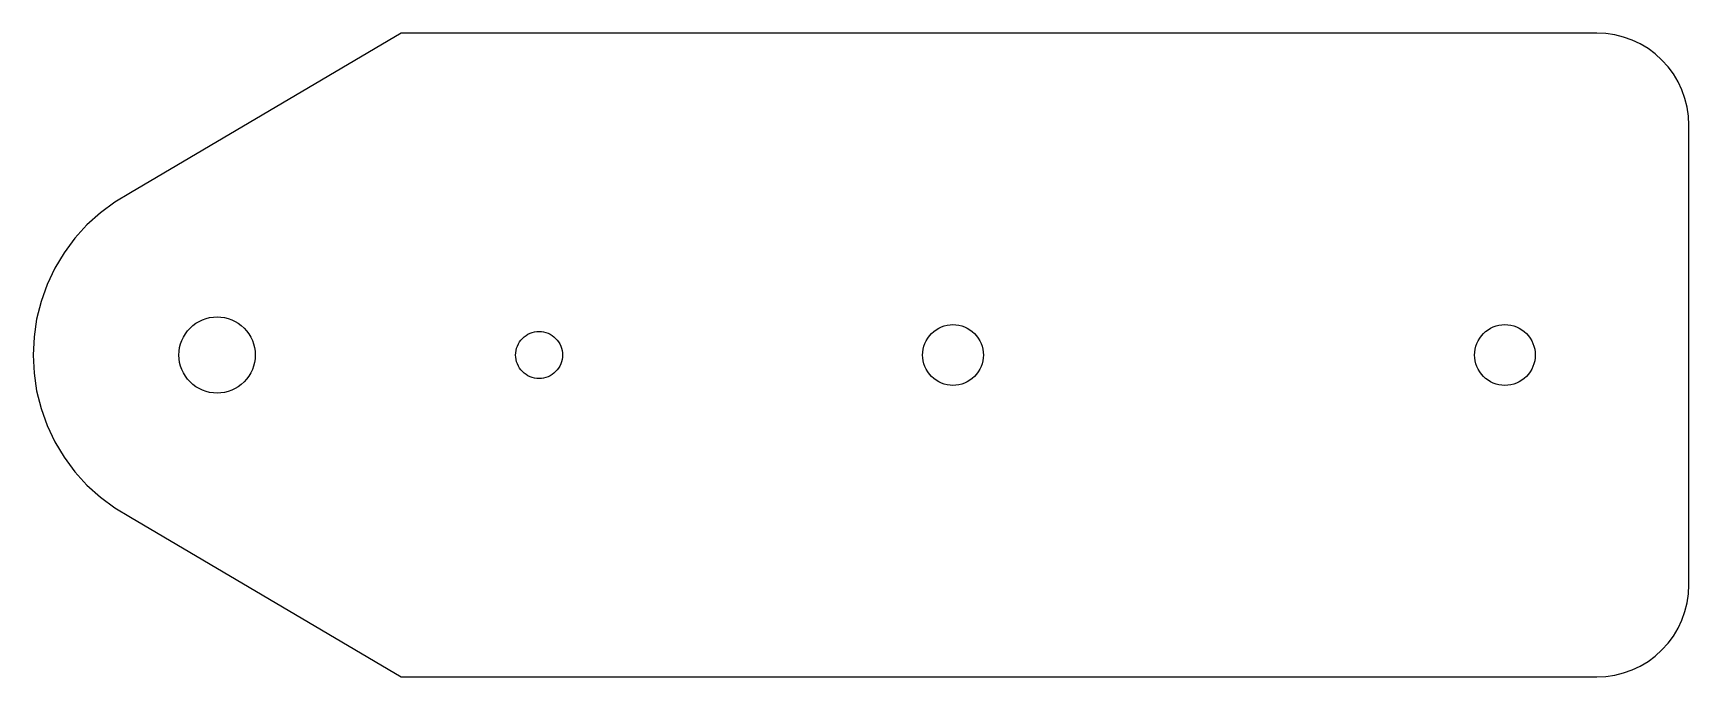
# Model space of a CAD drawing. Header units: metres. Extents: x 25 to 205, y -35 to 35.
import ezdxf

# ---------------------------------------------------------------- set-up
doc = ezdxf.new("R2010")
doc.units = ezdxf.units.M

msp = doc.modelspace()

# ---------------------------------------------------------------- linework, layer by layer
for p, q in [((65, 35), (35.5721, 17.6384)), ((195, 35), (65, 35)), ((195.98, 34.9518), (195, 35)), ((196.951, 34.8078), (195.98, 34.9518)), ((197.903, 34.5694), (196.951, 34.8078)), ((198.827, 34.2388), (197.903, 34.5694)), ((199.714, 33.8192), (198.827, 34.2388)), ((200.556, 33.3147), (199.714, 33.8192)), ((201.344, 32.7301), (200.556, 33.3147)), ((202.071, 32.0711), (201.344, 32.7301)), ((202.73, 31.3439), (202.071, 32.0711)), ((203.315, 30.5557), (202.73, 31.3439)), ((203.819, 29.714), (203.315, 30.5557)), ((204.239, 28.8268), (203.819, 29.714)), ((204.569, 27.9028), (204.239, 28.8268)), ((204.808, 26.9509), (204.569, 27.9028)), ((204.952, 25.9802), (204.808, 26.9509)), ((205, 25), (204.952, 25.9802)), ((205, -25), (205, 25)), ((33.8886, 16.6294), (32.3121, 15.4602)), ((35.5721, 17.6384), (33.8886, 16.6294)), ((32.3121, 15.4602), (30.8578, 14.1421)), ((29.5398, 12.6879), (28.3706, 11.1114)), ((30.8578, 14.1421), (29.5398, 12.6879)), ((28.3706, 11.1114), (27.3616, 9.42793)), ((27.3616, 9.42793), (26.5224, 7.65366)), ((26.5224, 7.65366), (25.8612, 5.80568)), ((25.8612, 5.80568), (25.3843, 3.90179)), ((25.3843, 3.90179), (25.0963, 1.96034)), ((42.6944, 3.45059), (43.0437, 3.65997)), ((43.0437, 3.65997), (43.4118, 3.83409)), ((43.4118, 3.83409), (43.7953, 3.9713)), ((43.7953, 3.9713), (44.1904, 4.07025)), ((44.1904, 4.07025), (44.5932, 4.13)), ((44.5932, 4.13), (45, 4.14999)), ((45, 4.14999), (45.4068, 4.13)), ((45.4068, 4.13), (45.8096, 4.07025)), ((45.8096, 4.07025), (46.2047, 3.9713)), ((46.2047, 3.9713), (46.5881, 3.83409)), ((46.5881, 3.83409), (46.9563, 3.65997)), ((46.9563, 3.65997), (47.3056, 3.45059)), ((25.0963, 1.96034), (25, 0)), ((41.1659, 1.58813), (41.34, 1.95628)), ((41.34, 1.95628), (41.5494, 2.3056)), ((41.5494, 2.3056), (41.792, 2.63272)), ((41.792, 2.63272), (42.0655, 2.93448)), ((42.0655, 2.93448), (42.3673, 3.20799)), ((42.3673, 3.20799), (42.6944, 3.45059)), ((47.3056, 3.45059), (47.6327, 3.20799)), ((47.6327, 3.20799), (47.9345, 2.93448)), ((47.9345, 2.93448), (48.208, 2.63272)), ((48.208, 2.63272), (48.4506, 2.3056)), ((48.4506, 2.3056), (48.66, 1.95628)), ((48.66, 1.95628), (48.8341, 1.58813)), ((78.0288, 1.61769), (78.1969, 1.80312)), ((78.1969, 1.80312), (78.3823, 1.97118)), ((78.3823, 1.97118), (78.5833, 2.12024)), ((78.5833, 2.12024), (78.7979, 2.24889)), ((78.7979, 2.24889), (79.0242, 2.35588)), ((79.0242, 2.35588), (79.2598, 2.44019)), ((79.2598, 2.44019), (79.5025, 2.50099)), ((79.5025, 2.50099), (79.75, 2.53772)), ((79.75, 2.53772), (80, 2.54999)), ((80, 2.54999), (80.2499, 2.53772)), ((80.2499, 2.53772), (80.4975, 2.50099)), ((80.4975, 2.50099), (80.7402, 2.44019)), ((80.7402, 2.44019), (80.9758, 2.35588)), ((80.9758, 2.35588), (81.2021, 2.24889)), ((81.2021, 2.24889), (81.4167, 2.12024)), ((81.4167, 2.12024), (81.6177, 1.97118)), ((81.6177, 1.97118), (81.8031, 1.80312)), ((81.8031, 1.80312), (81.9712, 1.61769)), ((122.09, 1.5556), (122.256, 1.83337)), ((122.256, 1.83337), (122.449, 2.09349)), ((122.449, 2.09349), (122.667, 2.33345)), ((122.667, 2.33345), (122.906, 2.55093)), ((122.906, 2.55093), (123.167, 2.74384)), ((123.167, 2.74384), (123.444, 2.91034)), ((123.444, 2.91034), (123.737, 3.0488)), ((123.737, 3.0488), (124.042, 3.1579)), ((124.042, 3.1579), (124.356, 3.23659)), ((124.356, 3.23659), (124.677, 3.2841)), ((124.677, 3.2841), (125, 3.29999)), ((125, 3.29999), (125.323, 3.2841)), ((125.323, 3.2841), (125.644, 3.23659)), ((125.644, 3.23659), (125.958, 3.1579)), ((125.958, 3.1579), (126.263, 3.0488)), ((126.263, 3.0488), (126.556, 2.91034)), ((126.556, 2.91034), (126.833, 2.74384)), ((126.833, 2.74384), (127.093, 2.55093)), ((127.093, 2.55093), (127.333, 2.33345)), ((127.333, 2.33345), (127.551, 2.09349)), ((127.551, 2.09349), (127.744, 1.83337)), ((127.744, 1.83337), (127.91, 1.5556)), ((182.09, 1.5556), (182.256, 1.83337)), ((182.256, 1.83337), (182.449, 2.09349)), ((182.449, 2.09349), (182.667, 2.33345)), ((182.667, 2.33345), (182.906, 2.55093)), ((182.906, 2.55093), (183.167, 2.74384)), ((183.167, 2.74384), (183.444, 2.91034)), ((183.444, 2.91034), (183.737, 3.0488)), ((183.737, 3.0488), (184.042, 3.1579)), ((184.042, 3.1579), (184.356, 3.23659)), ((184.356, 3.23659), (184.677, 3.2841)), ((184.677, 3.2841), (185, 3.29999)), ((185, 3.29999), (185.323, 3.2841)), ((185.323, 3.2841), (185.644, 3.23659)), ((185.644, 3.23659), (185.958, 3.1579)), ((185.958, 3.1579), (186.263, 3.0488)), ((186.263, 3.0488), (186.556, 2.91034)), ((186.556, 2.91034), (186.833, 2.74384)), ((186.833, 2.74384), (187.093, 2.55093)), ((187.093, 2.55093), (187.333, 2.33345)), ((187.333, 2.33345), (187.551, 2.09349)), ((187.551, 2.09349), (187.744, 1.83337)), ((187.744, 1.83337), (187.91, 1.5556)), ((25, 0), (25.0963, -1.96034)), ((40.85, 0), (40.87, 0.406769)), ((40.87, -0.406769), (40.85, 0)), ((40.87, 0.406769), (40.9297, 0.809616)), ((40.9297, 0.809616), (41.0287, 1.20468)), ((41.0287, 1.20468), (41.1659, 1.58813)), ((48.8341, 1.58813), (48.9713, 1.20468)), ((48.9713, 1.20468), (49.0703, 0.809616)), ((49.0703, 0.809616), (49.13, 0.406769)), ((49.13, 0.406769), (49.15, 0)), ((49.15, 0), (49.13, -0.406769)), ((77.45, 0), (77.4623, 0.249939)), ((77.4623, -0.249939), (77.45, 0)), ((77.4623, 0.249939), (77.499, 0.497467)), ((77.499, 0.497467), (77.5598, 0.740219)), ((77.5598, 0.740219), (77.6441, 0.97583)), ((77.6441, 0.97583), (77.7511, 1.20206)), ((77.7511, 1.20206), (77.8797, 1.4167)), ((77.8797, 1.4167), (78.0288, 1.61769)), ((81.9712, 1.61769), (82.1202, 1.4167)), ((82.1202, 1.4167), (82.2489, 1.20206)), ((82.2489, 1.20206), (82.3559, 0.97583)), ((82.3559, 0.97583), (82.4402, 0.740219)), ((82.4402, 0.740219), (82.501, 0.497467)), ((82.501, 0.497467), (82.5377, 0.249939)), ((82.5377, 0.249939), (82.55, 0)), ((82.55, 0), (82.5377, -0.249939)), ((121.7, 0), (121.716, 0.323456)), ((121.716, -0.323456), (121.7, 0)), ((121.716, 0.323456), (121.763, 0.643784)), ((121.763, 0.643784), (121.842, 0.957932)), ((121.842, 0.957932), (121.951, 1.26285)), ((121.951, 1.26285), (122.09, 1.5556)), ((127.91, 1.5556), (128.049, 1.26285)), ((128.049, 1.26285), (128.158, 0.957932)), ((128.158, 0.957932), (128.237, 0.643784)), ((128.237, 0.643784), (128.284, 0.323456)), ((128.284, 0.323456), (128.3, 0)), ((128.3, 0), (128.284, -0.323456)), ((181.7, 0), (181.716, 0.323456)), ((181.716, -0.323456), (181.7, 0)), ((181.716, 0.323456), (181.763, 0.643784)), ((181.763, 0.643784), (181.842, 0.957932)), ((181.842, 0.957932), (181.951, 1.26285)), ((181.951, 1.26285), (182.09, 1.5556)), ((187.91, 1.5556), (188.049, 1.26285)), ((188.049, 1.26285), (188.158, 0.957932)), ((188.158, 0.957932), (188.237, 0.643784)), ((188.237, 0.643784), (188.284, 0.323456)), ((188.284, 0.323456), (188.3, 0)), ((188.3, 0), (188.284, -0.323456)), ((40.9297, -0.809616), (40.87, -0.406769)), ((41.0287, -1.20468), (40.9297, -0.809616)), ((41.1659, -1.58813), (41.0287, -1.20468)), ((41.34, -1.95628), (41.1659, -1.58813)), ((48.8341, -1.58813), (48.66, -1.95628)), ((48.9713, -1.20468), (48.8341, -1.58813)), ((49.0703, -0.809616), (48.9713, -1.20468)), ((49.13, -0.406769), (49.0703, -0.809616)), ((77.499, -0.497467), (77.4623, -0.249939)), ((77.5598, -0.740219), (77.499, -0.497467)), ((77.6441, -0.97583), (77.5598, -0.740219)), ((77.7511, -1.20206), (77.6441, -0.97583)), ((77.8797, -1.4167), (77.7511, -1.20206)), ((78.0288, -1.61769), (77.8797, -1.4167)), ((78.1969, -1.80312), (78.0288, -1.61769)), ((81.9712, -1.61769), (81.8031, -1.80312)), ((82.1202, -1.4167), (81.9712, -1.61769)), ((82.2489, -1.20206), (82.1202, -1.4167)), ((82.3559, -0.97583), (82.2489, -1.20206)), ((82.4402, -0.740219), (82.3559, -0.97583)), ((82.501, -0.497467), (82.4402, -0.740219)), ((82.5377, -0.249939), (82.501, -0.497467)), ((121.763, -0.643784), (121.716, -0.323456)), ((121.842, -0.957932), (121.763, -0.643784)), ((121.951, -1.26285), (121.842, -0.957932)), ((122.09, -1.5556), (121.951, -1.26285)), ((122.256, -1.83337), (122.09, -1.5556)), ((127.91, -1.5556), (127.744, -1.83337)), ((128.049, -1.26285), (127.91, -1.5556)), ((128.158, -0.957932), (128.049, -1.26285)), ((128.237, -0.643784), (128.158, -0.957932)), ((128.284, -0.323456), (128.237, -0.643784)), ((181.763, -0.643784), (181.716, -0.323456)), ((181.842, -0.957932), (181.763, -0.643784)), ((181.951, -1.26285), (181.842, -0.957932)), ((182.09, -1.5556), (181.951, -1.26285)), ((182.256, -1.83337), (182.09, -1.5556)), ((187.91, -1.5556), (187.744, -1.83337)), ((188.049, -1.26285), (187.91, -1.5556)), ((188.158, -0.957932), (188.049, -1.26285)), ((188.237, -0.643784), (188.158, -0.957932)), ((188.284, -0.323456), (188.237, -0.643784)), ((25.0963, -1.96034), (25.3843, -3.90179)), ((41.5494, -2.3056), (41.34, -1.95628)), ((41.792, -2.63272), (41.5494, -2.3056)), ((42.0655, -2.93448), (41.792, -2.63272)), ((42.3673, -3.20799), (42.0655, -2.93448)), ((42.6944, -3.45059), (42.3673, -3.20799)), ((43.0437, -3.65997), (42.6944, -3.45059)), ((47.3056, -3.45059), (46.9563, -3.65997)), ((47.6327, -3.20799), (47.3056, -3.45059)), ((47.9345, -2.93448), (47.6327, -3.20799)), ((48.208, -2.63272), (47.9345, -2.93448)), ((48.4506, -2.3056), (48.208, -2.63272)), ((48.66, -1.95628), (48.4506, -2.3056)), ((78.3823, -1.97118), (78.1969, -1.80312)), ((78.5833, -2.12024), (78.3823, -1.97118)), ((78.7979, -2.24889), (78.5833, -2.12024)), ((79.0242, -2.35588), (78.7979, -2.24889)), ((79.2598, -2.44019), (79.0242, -2.35588)), ((79.5025, -2.50099), (79.2598, -2.44019)), ((79.75, -2.53772), (79.5025, -2.50099)), ((80, -2.54999), (79.75, -2.53772)), ((80.2499, -2.53772), (80, -2.54999)), ((80.4975, -2.50099), (80.2499, -2.53772)), ((80.7402, -2.44019), (80.4975, -2.50099)), ((80.9758, -2.35588), (80.7402, -2.44019)), ((81.2021, -2.24889), (80.9758, -2.35588)), ((81.4167, -2.12024), (81.2021, -2.24889)), ((81.6177, -1.97118), (81.4167, -2.12024)), ((81.8031, -1.80312), (81.6177, -1.97118)), ((122.449, -2.09349), (122.256, -1.83337)), ((122.667, -2.33345), (122.449, -2.09349)), ((122.906, -2.55093), (122.667, -2.33345)), ((123.167, -2.74384), (122.906, -2.55093)), ((123.444, -2.91034), (123.167, -2.74384)), ((123.737, -3.0488), (123.444, -2.91034)), ((124.042, -3.1579), (123.737, -3.0488)), ((124.356, -3.23659), (124.042, -3.1579)), ((124.677, -3.2841), (124.356, -3.23659)), ((125, -3.29999), (124.677, -3.2841)), ((125.323, -3.2841), (125, -3.29999)), ((125.644, -3.23659), (125.323, -3.2841)), ((125.958, -3.1579), (125.644, -3.23659)), ((126.263, -3.0488), (125.958, -3.1579)), ((126.556, -2.91034), (126.263, -3.0488)), ((126.833, -2.74384), (126.556, -2.91034)), ((127.093, -2.55093), (126.833, -2.74384)), ((127.333, -2.33345), (127.093, -2.55093)), ((127.551, -2.09349), (127.333, -2.33345)), ((127.744, -1.83337), (127.551, -2.09349)), ((182.449, -2.09349), (182.256, -1.83337)), ((182.667, -2.33345), (182.449, -2.09349)), ((182.906, -2.55093), (182.667, -2.33345)), ((183.167, -2.74384), (182.906, -2.55093)), ((183.444, -2.91034), (183.167, -2.74384)), ((183.737, -3.0488), (183.444, -2.91034)), ((184.042, -3.1579), (183.737, -3.0488)), ((184.356, -3.23659), (184.042, -3.1579)), ((184.677, -3.2841), (184.356, -3.23659)), ((185, -3.29999), (184.677, -3.2841)), ((185.323, -3.2841), (185, -3.29999)), ((185.644, -3.23659), (185.323, -3.2841)), ((185.958, -3.1579), (185.644, -3.23659)), ((186.263, -3.0488), (185.958, -3.1579)), ((186.556, -2.91034), (186.263, -3.0488)), ((186.833, -2.74384), (186.556, -2.91034)), ((187.093, -2.55093), (186.833, -2.74384)), ((187.333, -2.33345), (187.093, -2.55093)), ((187.551, -2.09349), (187.333, -2.33345)), ((187.744, -1.83337), (187.551, -2.09349)), ((25.3843, -3.90179), (25.8612, -5.80568)), ((43.4118, -3.83409), (43.0437, -3.65997)), ((43.7953, -3.9713), (43.4118, -3.83409)), ((44.1904, -4.07025), (43.7953, -3.9713)), ((44.5932, -4.13), (44.1904, -4.07025)), ((45, -4.14999), (44.5932, -4.13)), ((45.4068, -4.13), (45, -4.14999)), ((45.8096, -4.07025), (45.4068, -4.13)), ((46.2047, -3.9713), (45.8096, -4.07025)), ((46.5881, -3.83409), (46.2047, -3.9713)), ((46.9563, -3.65997), (46.5881, -3.83409)), ((25.8612, -5.80568), (26.5224, -7.65366)), ((26.5224, -7.65366), (27.3616, -9.42793)), ((27.3616, -9.42793), (28.3706, -11.1114)), ((28.3706, -11.1114), (29.5398, -12.6879)), ((29.5398, -12.6879), (30.8578, -14.1421)), ((30.8578, -14.1421), (32.3121, -15.4602)), ((32.3121, -15.4602), (33.8886, -16.6294)), ((33.8886, -16.6294), (35.5721, -17.6384)), ((35.5721, -17.6384), (65, -35)), ((204.952, -25.9802), (205, -25)), ((204.569, -27.9028), (204.808, -26.9509)), ((204.808, -26.9509), (204.952, -25.9802)), ((204.239, -28.8268), (204.569, -27.9028)), ((202.73, -31.3439), (203.315, -30.5557)), ((203.315, -30.5557), (203.819, -29.714)), ((203.819, -29.714), (204.239, -28.8268)), ((201.344, -32.7301), (202.071, -32.0711)), ((202.071, -32.0711), (202.73, -31.3439)), ((198.827, -34.2388), (199.714, -33.8192)), ((199.714, -33.8192), (200.556, -33.3147)), ((200.556, -33.3147), (201.344, -32.7301)), ((65, -35), (195, -35)), ((195, -35), (195.98, -34.9518)), ((195.98, -34.9518), (196.951, -34.8078)), ((196.951, -34.8078), (197.903, -34.5694)), ((197.903, -34.5694), (198.827, -34.2388))]:
    msp.add_line(p, q)

doc.saveas('drawing.dxf')
